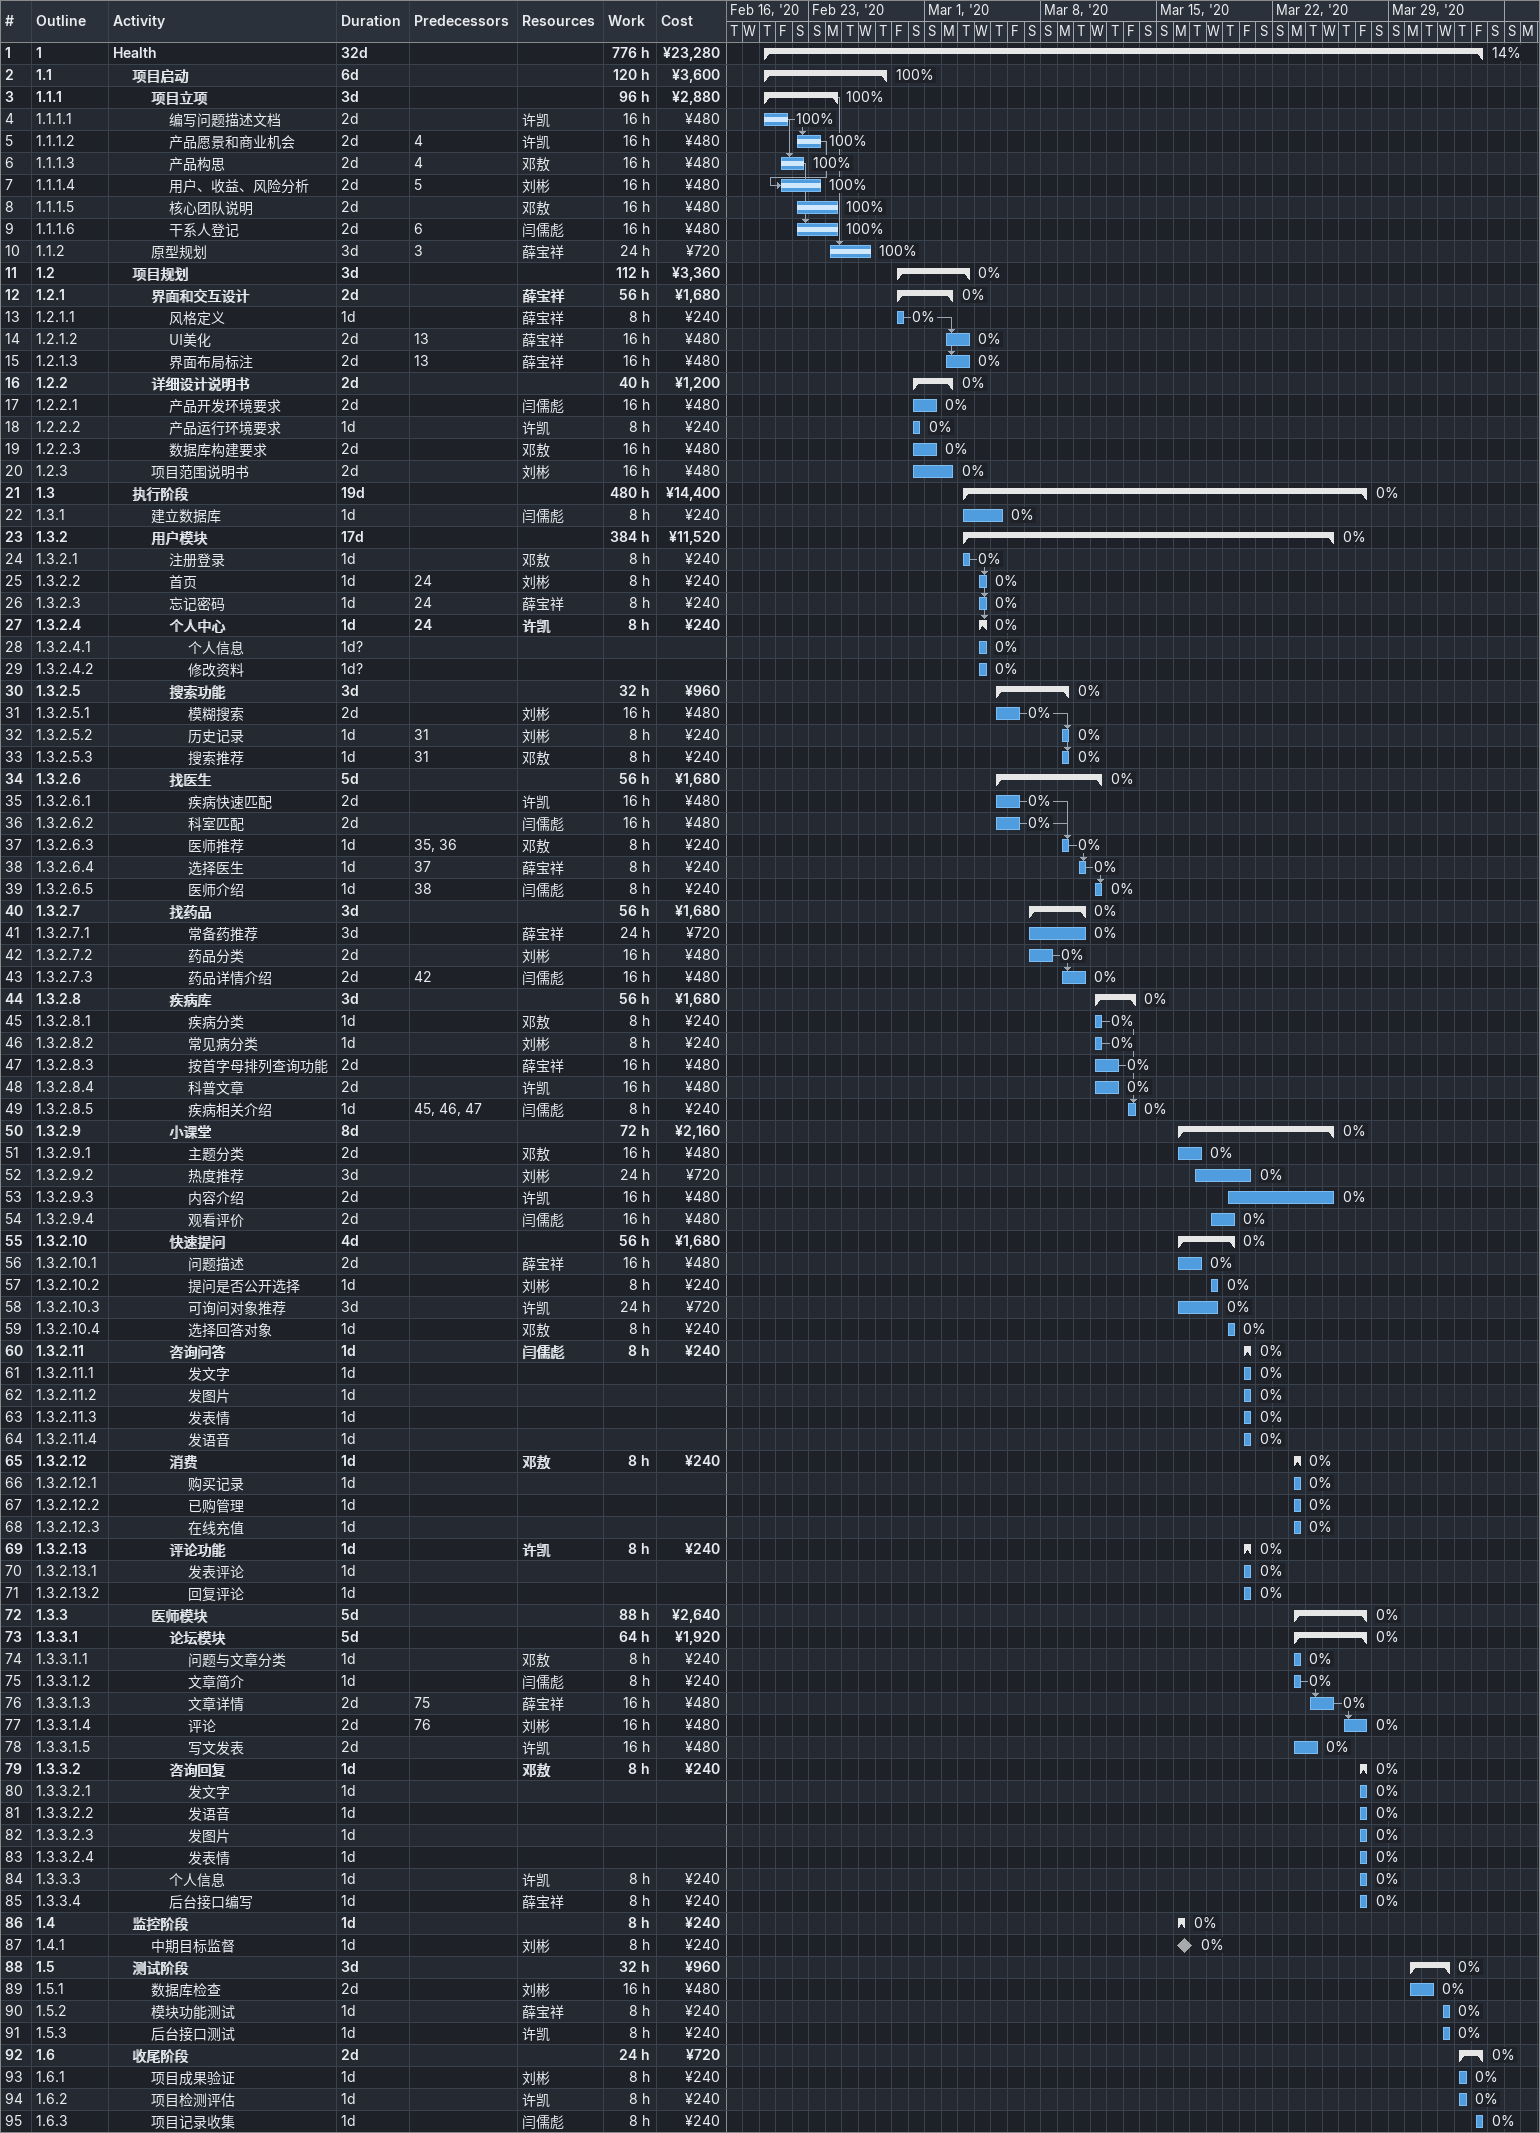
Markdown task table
| ID | WBS | Task | Duration | Start | Finish | Predecessors | Resources | % complete | Work (h) | Cost (¥) |
|---|---|---|---|---|---|---|---|---|---|---|
| 1 | 1 | **Health** | 32d | 2020-02-20 | 2020-04-03 |  |  | 14 | 776 | 23280 |
| 2 | 1.1 | **项目启动** | 6d | 2020-02-20 | 2020-02-27 |  |  | 100 | 120 | 3600 |
| 3 | 1.1.1 | **项目立项** | 3d | 2020-02-20 | 2020-02-24 |  |  | 100 | 96 | 2880 |
| 4 | 1.1.1.1 | 编写问题描述文档 | 2d | 2020-02-20 | 2020-02-21 |  | 许凯 | 100 | 16 | 480 |
| 5 | 1.1.1.2 | 产品愿景和商业机会 | 2d | 2020-02-22 | 2020-02-23 | 4 | 许凯 | 100 | 16 | 480 |
| 6 | 1.1.1.3 | 产品构思 | 2d | 2020-02-21 | 2020-02-22 | 4 | 邓敖 | 100 | 16 | 480 |
| 7 | 1.1.1.4 | 用户、收益、风险分析 | 2d | 2020-02-21 | 2020-02-23 | 5 | 刘彬 | 100 | 16 | 480 |
| 8 | 1.1.1.5 | 核心团队说明 | 2d | 2020-02-22 | 2020-02-24 |  | 邓敖 | 100 | 16 | 480 |
| 9 | 1.1.1.6 | 干系人登记 | 2d | 2020-02-22 | 2020-02-24 | 6 | 闫儒彪 | 100 | 16 | 480 |
| 10 | 1.1.2 | 原型规划 | 3d | 2020-02-24 | 2020-02-26 | 3 | 薛宝祥 | 100 | 24 | 720 |
| 11 | 1.2 | **项目规划** | 3d | 2020-02-28 | 2020-03-03 |  |  | 0 | 112 | 3360 |
| 12 | 1.2.1 | **界面和交互设计** | 2d | 2020-02-28 | 2020-03-02 |  | 薛宝祥 | 0 | 56 | 1680 |
| 13 | 1.2.1.1 | 风格定义 | 1d | 2020-02-28 | 2020-02-28 |  | 薛宝祥 | 0 | 8 | 240 |
| 14 | 1.2.1.2 | UI美化 | 2d | 2020-03-02 | 2020-03-03 | 13 | 薛宝祥 | 0 | 16 | 480 |
| 15 | 1.2.1.3 | 界面布局标注 | 2d | 2020-03-02 | 2020-03-03 | 13 | 薛宝祥 | 0 | 16 | 480 |
| 16 | 1.2.2 | **详细设计说明书** | 2d | 2020-02-29 | 2020-03-02 |  |  | 0 | 40 | 1200 |
| 17 | 1.2.2.1 | 产品开发环境要求 | 2d | 2020-02-29 | 2020-03-01 |  | 闫儒彪 | 0 | 16 | 480 |
| 18 | 1.2.2.2 | 产品运行环境要求 | 1d | 2020-02-29 | 2020-02-29 |  | 许凯 | 0 | 8 | 240 |
| 19 | 1.2.2.3 | 数据库构建要求 | 2d | 2020-02-29 | 2020-03-01 |  | 邓敖 | 0 | 16 | 480 |
| 20 | 1.2.3 | 项目范围说明书 | 2d | 2020-02-29 | 2020-03-02 |  | 刘彬 | 0 | 16 | 480 |
| 21 | 1.3 | **执行阶段** | 19d | 2020-03-03 | 2020-03-27 |  |  | 0 | 480 | 14400 |
| 22 | 1.3.1 | 建立数据库 | 1d | 2020-03-03 | 2020-03-05 |  | 闫儒彪 | 0 | 8 | 240 |
| 23 | 1.3.2 | **用户模块** | 17d | 2020-03-03 | 2020-03-25 |  |  | 0 | 384 | 11520 |
| 24 | 1.3.2.1 | 注册登录 | 1d | 2020-03-03 | 2020-03-03 |  | 邓敖 | 0 | 8 | 240 |
| 25 | 1.3.2.2 | 首页 | 1d | 2020-03-04 | 2020-03-04 | 24 | 刘彬 | 0 | 8 | 240 |
| 26 | 1.3.2.3 | 忘记密码 | 1d | 2020-03-04 | 2020-03-04 | 24 | 薛宝祥 | 0 | 8 | 240 |
| 27 | 1.3.2.4 | **个人中心** | 1d | 2020-03-04 | 2020-03-04 | 24 | 许凯 | 0 | 8 | 240 |
| 28 | 1.3.2.4.1 | 个人信息 | 1d? | 2020-03-04 | 2020-03-04 |  |  | 0 |  |  |
| 29 | 1.3.2.4.2 | 修改资料 | 1d? | 2020-03-04 | 2020-03-04 |  |  | 0 |  |  |
| 30 | 1.3.2.5 | **搜索功能** | 3d | 2020-03-05 | 2020-03-09 |  |  | 0 | 32 | 960 |
| 31 | 1.3.2.5.1 | 模糊搜索 | 2d | 2020-03-05 | 2020-03-06 |  | 刘彬 | 0 | 16 | 480 |
| 32 | 1.3.2.5.2 | 历史记录 | 1d | 2020-03-09 | 2020-03-09 | 31 | 刘彬 | 0 | 8 | 240 |
| 33 | 1.3.2.5.3 | 搜索推荐 | 1d | 2020-03-09 | 2020-03-09 | 31 | 邓敖 | 0 | 8 | 240 |
| 34 | 1.3.2.6 | **找医生** | 5d | 2020-03-05 | 2020-03-11 |  |  | 0 | 56 | 1680 |
| 35 | 1.3.2.6.1 | 疾病快速匹配 | 2d | 2020-03-05 | 2020-03-06 |  | 许凯 | 0 | 16 | 480 |
| 36 | 1.3.2.6.2 | 科室匹配 | 2d | 2020-03-05 | 2020-03-06 |  | 闫儒彪 | 0 | 16 | 480 |
| 37 | 1.3.2.6.3 | 医师推荐 | 1d | 2020-03-09 | 2020-03-09 | 35, 36 | 邓敖 | 0 | 8 | 240 |
| 38 | 1.3.2.6.4 | 选择医生 | 1d | 2020-03-10 | 2020-03-10 | 37 | 薛宝祥 | 0 | 8 | 240 |
| 39 | 1.3.2.6.5 | 医师介绍 | 1d | 2020-03-11 | 2020-03-11 | 38 | 闫儒彪 | 0 | 8 | 240 |
| 40 | 1.3.2.7 | **找药品** | 3d | 2020-03-07 | 2020-03-10 |  |  | 0 | 56 | 1680 |
| 41 | 1.3.2.7.1 | 常备药推荐 | 3d | 2020-03-07 | 2020-03-10 |  | 薛宝祥 | 0 | 24 | 720 |
| 42 | 1.3.2.7.2 | 药品分类 | 2d | 2020-03-07 | 2020-03-08 |  | 刘彬 | 0 | 16 | 480 |
| 43 | 1.3.2.7.3 | 药品详情介绍 | 2d | 2020-03-09 | 2020-03-10 | 42 | 闫儒彪 | 0 | 16 | 480 |
| 44 | 1.3.2.8 | **疾病库** | 3d | 2020-03-11 | 2020-03-13 |  |  | 0 | 56 | 1680 |
| 45 | 1.3.2.8.1 | 疾病分类 | 1d | 2020-03-11 | 2020-03-11 |  | 邓敖 | 0 | 8 | 240 |
| 46 | 1.3.2.8.2 | 常见病分类 | 1d | 2020-03-11 | 2020-03-11 |  | 刘彬 | 0 | 8 | 240 |
| 47 | 1.3.2.8.3 | 按首字母排列查询功能 | 2d | 2020-03-11 | 2020-03-12 |  | 薛宝祥 | 0 | 16 | 480 |
| 48 | 1.3.2.8.4 | 科普文章 | 2d | 2020-03-11 | 2020-03-12 |  | 许凯 | 0 | 16 | 480 |
| 49 | 1.3.2.8.5 | 疾病相关介绍 | 1d | 2020-03-13 | 2020-03-13 | 45, 46, 47 | 闫儒彪 | 0 | 8 | 240 |
| 50 | 1.3.2.9 | **小课堂** | 8d | 2020-03-16 | 2020-03-25 |  |  | 0 | 72 | 2160 |
| 51 | 1.3.2.9.1 | 主题分类 | 2d | 2020-03-16 | 2020-03-17 |  | 邓敖 | 0 | 16 | 480 |
| 52 | 1.3.2.9.2 | 热度推荐 | 3d | 2020-03-17 | 2020-03-20 |  | 刘彬 | 0 | 24 | 720 |
| 53 | 1.3.2.9.3 | 内容介绍 | 2d | 2020-03-19 | 2020-03-25 |  | 许凯 | 0 | 16 | 480 |
| 54 | 1.3.2.9.4 | 观看评价 | 2d | 2020-03-18 | 2020-03-19 |  | 闫儒彪 | 0 | 16 | 480 |
| 55 | 1.3.2.10 | **快速提问** | 4d | 2020-03-16 | 2020-03-19 |  |  | 0 | 56 | 1680 |
| 56 | 1.3.2.10.1 | 问题描述 | 2d | 2020-03-16 | 2020-03-17 |  | 薛宝祥 | 0 | 16 | 480 |
| 57 | 1.3.2.10.2 | 提问是否公开选择 | 1d | 2020-03-18 | 2020-03-18 |  | 刘彬 | 0 | 8 | 240 |
| 58 | 1.3.2.10.3 | 可询问对象推荐 | 3d | 2020-03-16 | 2020-03-18 |  | 许凯 | 0 | 24 | 720 |
| 59 | 1.3.2.10.4 | 选择回答对象 | 1d | 2020-03-19 | 2020-03-19 |  | 邓敖 | 0 | 8 | 240 |
| 60 | 1.3.2.11 | **咨询问答** | 1d | 2020-03-20 | 2020-03-20 |  | 闫儒彪 | 0 | 8 | 240 |
| 61 | 1.3.2.11.1 | 发文字 | 1d | 2020-03-20 | 2020-03-20 |  |  | 0 |  |  |
| 62 | 1.3.2.11.2 | 发图片 | 1d | 2020-03-20 | 2020-03-20 |  |  | 0 |  |  |
| 63 | 1.3.2.11.3 | 发表情 | 1d | 2020-03-20 | 2020-03-20 |  |  | 0 |  |  |
| 64 | 1.3.2.11.4 | 发语音 | 1d | 2020-03-20 | 2020-03-20 |  |  | 0 |  |  |
| 65 | 1.3.2.12 | **消费** | 1d | 2020-03-23 | 2020-03-23 |  | 邓敖 | 0 | 8 | 240 |
| 66 | 1.3.2.12.1 | 购买记录 | 1d | 2020-03-23 | 2020-03-23 |  |  | 0 |  |  |
| 67 | 1.3.2.12.2 | 已购管理 | 1d | 2020-03-23 | 2020-03-23 |  |  | 0 |  |  |
| 68 | 1.3.2.12.3 | 在线充值 | 1d | 2020-03-23 | 2020-03-23 |  |  | 0 |  |  |
| 69 | 1.3.2.13 | **评论功能** | 1d | 2020-03-20 | 2020-03-20 |  | 许凯 | 0 | 8 | 240 |
| 70 | 1.3.2.13.1 | 发表评论 | 1d | 2020-03-20 | 2020-03-20 |  |  | 0 |  |  |
| 71 | 1.3.2.13.2 | 回复评论 | 1d | 2020-03-20 | 2020-03-20 |  |  | 0 |  |  |
| 72 | 1.3.3 | **医师模块** | 5d | 2020-03-23 | 2020-03-27 |  |  | 0 | 88 | 2640 |
| 73 | 1.3.3.1 | **论坛模块** | 5d | 2020-03-23 | 2020-03-27 |  |  | 0 | 64 | 1920 |
| 74 | 1.3.3.1.1 | 问题与文章分类 | 1d | 2020-03-23 | 2020-03-23 |  | 邓敖 | 0 | 8 | 240 |
| 75 | 1.3.3.1.2 | 文章简介 | 1d | 2020-03-23 | 2020-03-23 |  | 闫儒彪 | 0 | 8 | 240 |
| 76 | 1.3.3.1.3 | 文章详情 | 2d | 2020-03-24 | 2020-03-25 | 75 | 薛宝祥 | 0 | 16 | 480 |
| 77 | 1.3.3.1.4 | 评论 | 2d | 2020-03-26 | 2020-03-27 | 76 | 刘彬 | 0 | 16 | 480 |
| 78 | 1.3.3.1.5 | 写文发表 | 2d | 2020-03-23 | 2020-03-24 |  | 许凯 | 0 | 16 | 480 |
| 79 | 1.3.3.2 | **咨询回复** | 1d | 2020-03-27 | 2020-03-27 |  | 邓敖 | 0 | 8 | 240 |
| 80 | 1.3.3.2.1 | 发文字 | 1d | 2020-03-27 | 2020-03-27 |  |  | 0 |  |  |
| 81 | 1.3.3.2.2 | 发语音 | 1d | 2020-03-27 | 2020-03-27 |  |  | 0 |  |  |
| 82 | 1.3.3.2.3 | 发图片 | 1d | 2020-03-27 | 2020-03-27 |  |  | 0 |  |  |
| 83 | 1.3.3.2.4 | 发表情 | 1d | 2020-03-27 | 2020-03-27 |  |  | 0 |  |  |
| 84 | 1.3.3.3 | 个人信息 | 1d | 2020-03-27 | 2020-03-27 |  | 许凯 | 0 | 8 | 240 |
| 85 | 1.3.3.4 | 后台接口编写 | 1d | 2020-03-27 | 2020-03-27 |  | 薛宝祥 | 0 | 8 | 240 |
| 86 | 1.4 | **监控阶段** | 1d | 2020-03-16 | 2020-03-16 |  |  | 0 | 8 | 240 |
| 87 | 1.4.1 | 中期目标监督 | 1d | 2020-03-16 | 2020-03-16 |  | 刘彬 | 0 | 8 | 240 |
| 88 | 1.5 | **测试阶段** | 3d | 2020-03-30 | 2020-04-01 |  |  | 0 | 32 | 960 |
| 89 | 1.5.1 | 数据库检查 | 2d | 2020-03-30 | 2020-03-31 |  | 刘彬 | 0 | 16 | 480 |
| 90 | 1.5.2 | 模块功能测试 | 1d | 2020-04-01 | 2020-04-01 |  | 薛宝祥 | 0 | 8 | 240 |
| 91 | 1.5.3 | 后台接口测试 | 1d | 2020-04-01 | 2020-04-01 |  | 许凯 | 0 | 8 | 240 |
| 92 | 1.6 | **收尾阶段** | 2d | 2020-04-02 | 2020-04-03 |  |  | 0 | 24 | 720 |
| 93 | 1.6.1 | 项目成果验证 | 1d | 2020-04-02 | 2020-04-02 |  | 刘彬 | 0 | 8 | 240 |
| 94 | 1.6.2 | 项目检测评估 | 1d | 2020-04-02 | 2020-04-02 |  | 许凯 | 0 | 8 | 240 |
| 95 | 1.6.3 | 项目记录收集 | 1d | 2020-04-03 | 2020-04-03 |  | 闫儒彪 | 0 | 8 | 240 |
